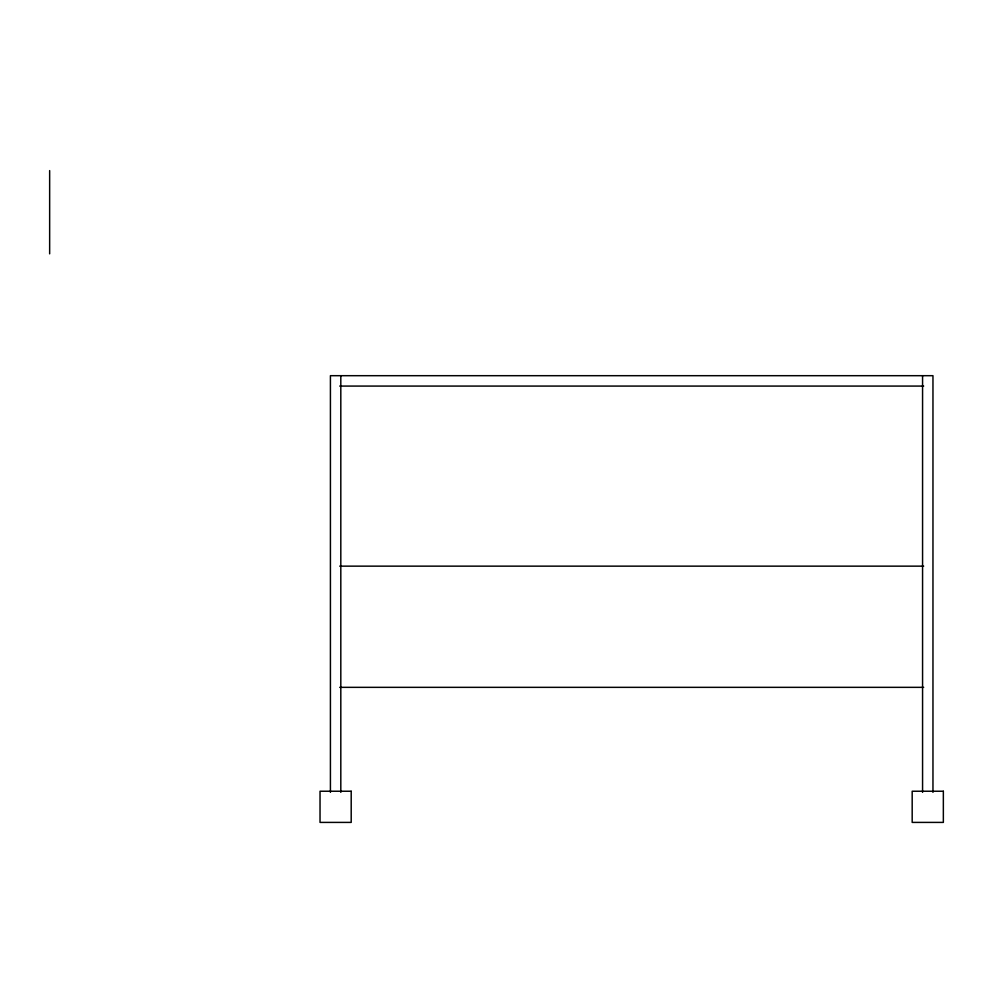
<?xml version="1.0" encoding="UTF-8"?>
<svg xmlns="http://www.w3.org/2000/svg" width="993" height="993" viewBox="0 0 993 993"><rect width="100%" height="100%" fill="white"/><g stroke="black" fill="none" stroke-linecap="round" stroke-linejoin="round"><path stroke-width="1.49" d="M339.718 386.078L923.664 386.078M339.718 566.147L923.664 566.147M339.718 687.342L923.664 687.342M932.961 792.352L932.961 375.689L330.421 375.689L330.421 792.352M922.571 375.689L922.571 792.352M340.81 375.689L340.81 792.352M49.65 170.597L49.65 253.848M351.199 791.235L320.031 791.235L320.031 822.403L351.199 822.403L351.199 791.235M943.35 791.235L912.182 791.235L912.182 822.403L943.35 822.403L943.35 791.235"/></g></svg>
